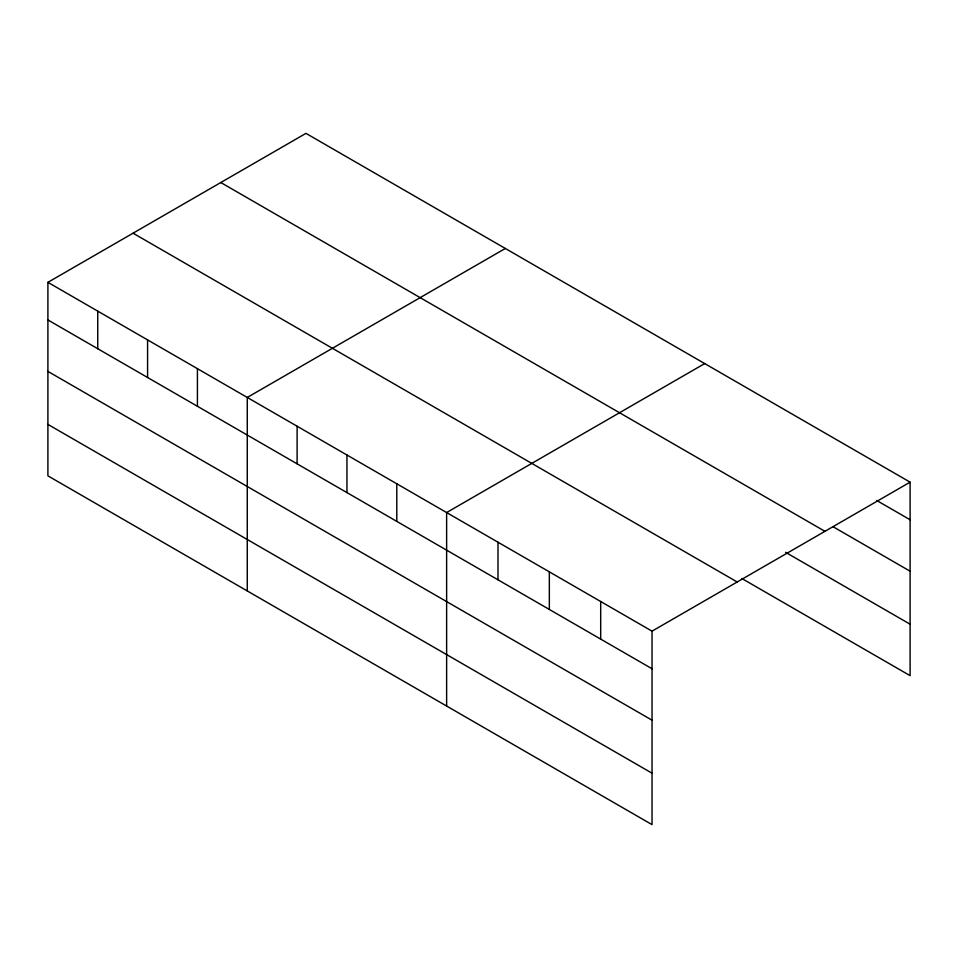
<?xml version="1.0" encoding="UTF-8"?>
<svg xmlns="http://www.w3.org/2000/svg" width="958" height="958" viewBox="0 0 958 958"><rect width="100%" height="100%" fill="white"/><g stroke="black" fill="none" stroke-linecap="round" stroke-linejoin="round"><path stroke-width="1.44" d="M47.9 282.347L652.039 631.154L652.039 824.634L47.9 475.839L47.9 282.347L305.961 133.366L910.1 482.161L910.1 675.653L741.923 578.548M505.321 248.469L247.272 397.45L247.272 590.942M704.693 363.573L446.632 512.554L446.632 706.046M652.039 631.154L910.1 482.161M876.726 500.495L910.1 519.763M833.077 526.732L910.1 571.207M220.795 182.535L824.946 531.331M785.572 552.311L910.1 624.209M133.054 233.189L737.205 581.985M47.9 319.948L652.039 668.756M47.9 371.393L652.039 720.188M47.9 424.394L652.039 773.19M600.69 601.504L600.69 639.106M549.341 571.854L549.341 609.456M497.992 542.204L497.992 579.806M396.792 483.778L396.792 521.38M346.952 455.002L346.952 492.604M297.112 426.226L297.112 463.828M197.42 368.674L197.42 406.276M147.58 339.898L147.58 377.5M97.74 311.122L97.74 348.724"/></g></svg>
